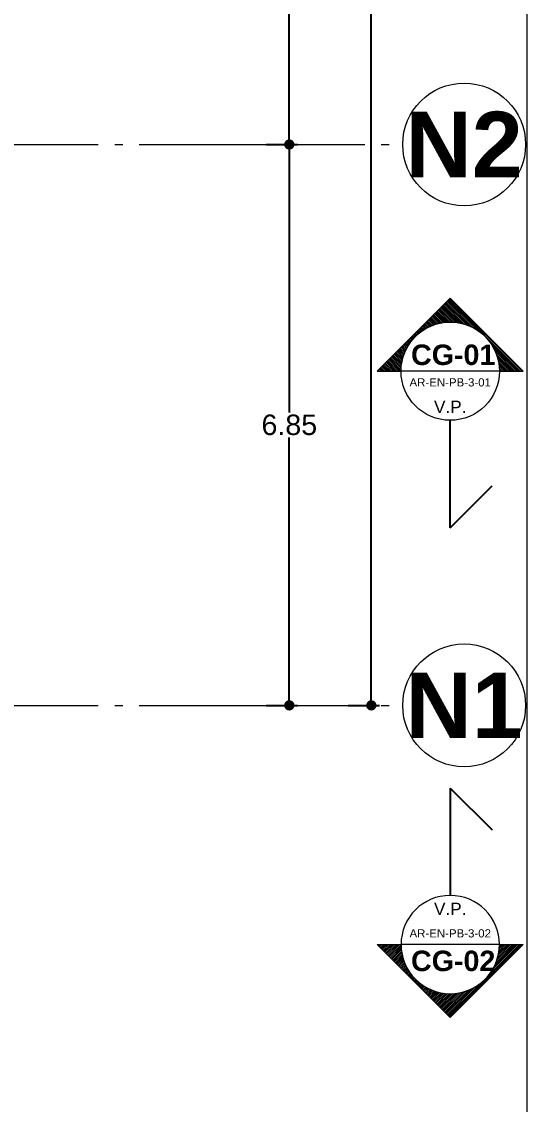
# Model space of a CAD drawing. Header units: metres. Extents: x -22.5 to 67.5, y 0 to 64.7.
# Drawn here: x 48.36 to 54.53, y 29.15 to 42.38 of the extents above; entities that cross this region are included whole.
import ezdxf
from ezdxf.enums import TextEntityAlignment as Align

# ---------------------------------------------------------------- set-up
doc = ezdxf.new("R2010")
doc.units = ezdxf.units.M
doc.linetypes.add('EJES630', pattern=[6.3, 5.5, -0.4, 0, -0.4])
doc.linetypes.add('STYLE_08', pattern=[0.5, 0.25, -0.083312, 0.027772, -0.055572, 0.027772, -0.055572])
for name, color, linetype in [('CORTES G', 5, 'STYLE_08'), ('COTAS EJES', 8, 'Continuous'), ('EJES BOLAS', 11, 'Continuous'), ('EJES TEXTOS', 3, 'Continuous')]:
    doc.layers.add(name, color=color, linetype=linetype)
doc.layers.add('EJES', color=11, linetype='EJES630', lineweight=0)
doc.layers.add('XREF PIE 1.100$0$G-ANNO-TTLB', color=7, linetype='Continuous', lineweight=9)
doc.styles.add('CORTES', font='arialbd.ttf', dxfattribs={"height": 0.25})
doc.styles.add('CORTES 2', font='arial.ttf', dxfattribs={"height": 0.15})
doc.styles.add('COTAS', font='arial.ttf')
doc.styles.add('EJES', font='arialbd.ttf', dxfattribs={"height": 0.8})
doc.styles.get("Standard").update_dxf_attribs({"font": 'arial.ttf'})
doc.dimstyles.new('100 EJES', dxfattribs={"dimtxt": 0.25, "dimasz": 0.125, "dimexe": 0.1, "dimexo": 0.1, "dimgap": 0.025, "dimtad": 0, "dimtih": 1, "dimtoh": 1, "dimzin": 1, "dimdsep": 46, "dimtxsty": 'COTAS', "dimblk": 'DOT', "dimcen": 0.1, "dimclrd": 256, "dimclre": 256, "dimclrt": 7, "dimadec": 0, "dimazin": 1, "dimtfac": 1, "dimtofl": 0, "dimtmove": 2, "dimatfit": 3, "dimfxl": 1, "dimtolj": 1, "dimtzin": 1, "dimlwd": 25, "dimlwe": -1, "dimarcsym": 0})

# ---------------------------------------------------------------- blocks, each defined once
blk = doc.blocks.new('XREF PIE 1.100$0$ZUM-TB-XX-PP_PIE DE PLANO - ZUM_TB_PP_XX__PIE DE PLANO 90x60cm-1443826-PLANTA BAJA GENERAL')
at = {"layer": 'XREF PIE 1.100$0$G-ANNO-TTLB', "lineweight": 20}
blk.add_line((0.3018, 0.005), (0.3018, 0.595), dxfattribs=at)
blk = doc.blocks.new('CG HORIZONTAL')
at = {"linetype": 'Continuous', "lineweight": 5}
h = blk.add_hatch(dxfattribs=at)
h.set_pattern_fill('5555', color=1, angle=180, style=0, pattern_type=2)
h.set_pattern_definition([(135, (-371.7123, -391.9112), (-0.01102430556, -0.01047309028), [])])
edge = h.paths.add_edge_path()
edge.add_line((-1.402, 1.4), (-1.112, 1.4))
edge.add_arc((-0.512, 1.4), 0.6, 90, 180, ccw=False)
edge.add_arc((-0.512, 1.4), 0.6, 0, 90, ccw=False)
edge.add_line((0.088, 1.4), (0.378, 1.4))
edge.add_line((0.378, 1.4), (-0.512, 2.29))
edge.add_line((-0.512, 2.29), (-1.402, 1.4))
at = {"color": 7, "linetype": 'Continuous', "lineweight": 9}
blk.add_line((0.088, 1.4), (-1.112, 1.4), dxfattribs=at)
at = {"ltscale": 8}
for q in [(-0.512, 0.8), (0, 0)]:
    blk.add_line((-0.512, -0.512), q, dxfattribs=at)
at = {"color": 7, "linetype": 'Continuous', "lineweight": 9, "flags": 128}
blk.add_lwpolyline([(-1.402, 1.4), (-1.112, 1.4, -0.414214), (-0.512, 2, -0.414214), (0.088, 1.4), (0.378, 1.4), (-0.512, 2.29)], format="xyb", close=True, dxfattribs=at)
at = {"color": 7, "linetype": 'Continuous', "lineweight": 9}
blk.add_circle((-0.512, 1.4), 0.6, dxfattribs=at)
at = {"color": 7, "linetype": 'Continuous'}
for tag, height, style, p in [('CORTE', 0.25, 'CORTES', (-0.512, 1.4)), ('VP', 0.15, 'CORTES 2', (-0.512, 1.148)), ('PLANO', 0.15, 'CORTES 2', (-0.512, 0.945))]:
    blk.add_attdef(tag, text='', height=height, dxfattribs=dict(at, style=style)).set_placement(p, align=Align.BOTTOM_CENTER)
blk = doc.blocks.new('EJE')
at = {"linetype": 'Continuous', "lineweight": 5}
blk.add_circle((0, 0), 0.75, dxfattribs=at)
at = {"layer": 'EJES TEXTOS', "style": 'EJES'}
blk.add_attdef('EJE', text='', height=0.8, dxfattribs=at).set_placement((0, 0), align=Align.MIDDLE_CENTER)
blk = doc.blocks.new('_DOT')
at = {"color": 0, "linetype": 'ByBlock', "lineweight": -2}
blk.add_line((-0.5, 0), (-1, 0), dxfattribs=at)
at = {"color": 0, "linetype": 'ByBlock', "lineweight": -2, "const_width": 0.5}
blk.add_lwpolyline([(-0.25, 0, 1), (0.25, 0, 1)], format="xyb", close=True, dxfattribs=at)
blk = doc.blocks.new('*D47')
at = {"layer": 'COTAS EJES', "transparency": 16777216}
for p, q in [((51.363, 48.975), (51.729, 48.975)), ((51.348, 40.875), (51.729, 40.875))]:
    blk.add_line(p, q, dxfattribs=at)
at = {"layer": 'COTAS EJES', "lineweight": 25, "transparency": 16777216}
for p, q in [((51.629, 48.85), (51.629, 45.078)), ((51.629, 41), (51.629, 44.772))]:
    blk.add_line(p, q, dxfattribs=at)
at = {"layer": 'COTAS EJES', "lineweight": 25, "transparency": 16777216, "xscale": 0.125, "yscale": 0.125, "zscale": 0.125}
for p, rotation in [((51.629, 48.975), 90), ((51.629, 40.875), 270)]:
    blk.add_blockref('_DOT', p, dxfattribs=dict(at, rotation=rotation))
at = {"layer": 'COTAS EJES', "color": 7, "transparency": 16777216, "insert": (51.629, 44.925), "char_height": 0.25, "attachment_point": 5, "style": 'COTAS'}
blk.add_mtext('\\A1;8.10', dxfattribs=at)
blk = doc.blocks.new('*D48')
at = {"layer": 'COTAS EJES', "transparency": 16777216}
for p, q in [((51.348, 40.875), (51.729, 40.875)), ((51.348, 34.025), (51.729, 34.025))]:
    blk.add_line(p, q, dxfattribs=at)
at = {"layer": 'COTAS EJES', "lineweight": 25, "transparency": 16777216}
for p, q in [((51.629, 40.75), (51.629, 37.603)), ((51.629, 34.15), (51.629, 37.297))]:
    blk.add_line(p, q, dxfattribs=at)
at = {"layer": 'COTAS EJES', "lineweight": 25, "transparency": 16777216, "xscale": 0.125, "yscale": 0.125, "zscale": 0.125}
for p, rotation in [((51.629, 40.875), 90), ((51.629, 34.025), 270)]:
    blk.add_blockref('_DOT', p, dxfattribs=dict(at, rotation=rotation))
at = {"layer": 'COTAS EJES', "color": 7, "transparency": 16777216, "insert": (51.629, 37.45), "char_height": 0.25, "attachment_point": 5, "style": 'COTAS'}
blk.add_mtext('\\A1;6.85', dxfattribs=at)
blk = doc.blocks.new('*D49')
at = {"layer": 'COTAS EJES', "transparency": 16777216}
for p, q in [((52.348, 54.275), (52.729, 54.275)), ((52.348, 34.025), (52.729, 34.025))]:
    blk.add_line(p, q, dxfattribs=at)
at = {"layer": 'COTAS EJES', "lineweight": 25, "transparency": 16777216}
for p, q in [((52.629, 54.15), (52.629, 44.303)), ((52.629, 34.15), (52.629, 43.997))]:
    blk.add_line(p, q, dxfattribs=at)
at = {"layer": 'COTAS EJES', "lineweight": 25, "transparency": 16777216, "xscale": 0.125, "yscale": 0.125, "zscale": 0.125}
for p, rotation in [((52.629, 54.275), 90), ((52.629, 34.025), 270)]:
    blk.add_blockref('_DOT', p, dxfattribs=dict(at, rotation=rotation))
at = {"layer": 'COTAS EJES', "color": 7, "transparency": 16777216, "insert": (52.629, 44.15), "char_height": 0.25, "attachment_point": 5, "style": 'COTAS'}
blk.add_mtext('\\A1;20.25', dxfattribs=at)

msp = doc.modelspace()

# ---------------------------------------------------------------- block references
at = {"layer": 'XREF PIE 1.100$0$G-ANNO-TTLB', "xscale": 100.0000000000004, "yscale": 100.0000000000004, "zscale": 100.0000000000004}
msp.add_blockref('XREF PIE 1.100$0$ZUM-TB-XX-PP_PIE DE PLANO - ZUM_TB_PP_XX__PIE DE PLANO 90x60cm-1443826-PLANTA BAJA GENERAL', (24.352, 4.653), dxfattribs=at)

# ---------------------------------------------------------------- next in the draw order: linework, layer by layer
at = {"layer": 'EJES', "ltscale": 0.5}
for p, q in [((-5.451, 40.875, 0), (53.012, 40.875, 0)), ((-5.451, 34.025, 0), (53.012, 34.025, 0))]:
    msp.add_line(p, q, dxfattribs=at)

# ---------------------------------------------------------------- next in the draw order: block references
at = {"layer": 'CORTES G'}
ref = msp.add_blockref('CG HORIZONTAL', (54.104, 36.707), dxfattribs=at)
ref.add_attrib('CORTE', 'CG-01', dxfattribs={"layer": '0', "color": 7, "linetype": 'Continuous', "height": 0.25, "style": 'CORTES'}).set_placement((53.628, 38.107), align=Align.BOTTOM_CENTER)
ref.add_attrib('VP', 'V.P.', dxfattribs={"layer": '0', "color": 7, "linetype": 'Continuous', "height": 0.15, "style": 'CORTES 2'}).set_placement((53.592, 37.551), align=Align.BOTTOM_CENTER)
ref.add_attrib('PLANO', 'AR-EN-PB-3-01', dxfattribs={"layer": '0', "color": 7, "linetype": 'Continuous', "height": 0.1}).set_placement((53.592, 38.02), align=Align.TOP_CENTER)
ref = msp.add_blockref('CG HORIZONTAL', (54.104, 32.504), dxfattribs=dict(at, xscale=-1, rotation=180))
ref.add_attrib('CORTE', 'CG-02', dxfattribs={"layer": '0', "color": 7, "linetype": 'Continuous', "height": 0.25, "style": 'CORTES'}).set_placement((53.628, 30.705), align=Align.BOTTOM_CENTER)
ref.add_attrib('VP', 'V.P.', dxfattribs={"layer": '0', "color": 7, "linetype": 'Continuous', "height": 0.15, "style": 'CORTES 2'}).set_placement((53.592, 31.42), align=Align.BOTTOM_CENTER)
ref.add_attrib('PLANO', 'AR-EN-PB-3-02', dxfattribs={"layer": '0', "color": 7, "linetype": 'Continuous', "height": 0.1}).set_placement((53.592, 31.291), align=Align.TOP_CENTER)
at = {"layer": 'EJES BOLAS'}
for p, values in [((53.762, 40.875, 0), {'EJE': 'N2'}), ((53.762, 34.025, 0), {'EJE': 'N1'})]:
    msp.add_blockref('EJE', p, dxfattribs=at).add_auto_attribs(values)

# ---------------------------------------------------------------- next in the draw order: dimensions: what is measured, and where the dimension line sits
at = {"layer": 'COTAS EJES'}
for base, p1, p2, picture, middle in [((52.629, 54.275), (52.248, 34.025, 0), (52.248, 54.275, 0), '*D49', (52.629, 44.15)), ((51.629, 48.975), (51.248, 40.875, 0), (51.263, 48.975, 0), '*D47', (51.629, 44.925)), ((51.629, 40.875), (51.248, 34.025, 0), (51.248, 40.875, 0), '*D48', (51.629, 37.45))]:
    dim = msp.add_linear_dim(base=base, p1=p1, p2=p2, angle=270, dimstyle='100 EJES', dxfattribs=at)
    dim.commit()
    dim.dimension.update_dxf_attribs({"geometry": picture, "text_midpoint": middle})

doc.saveas('drawing.dxf')
